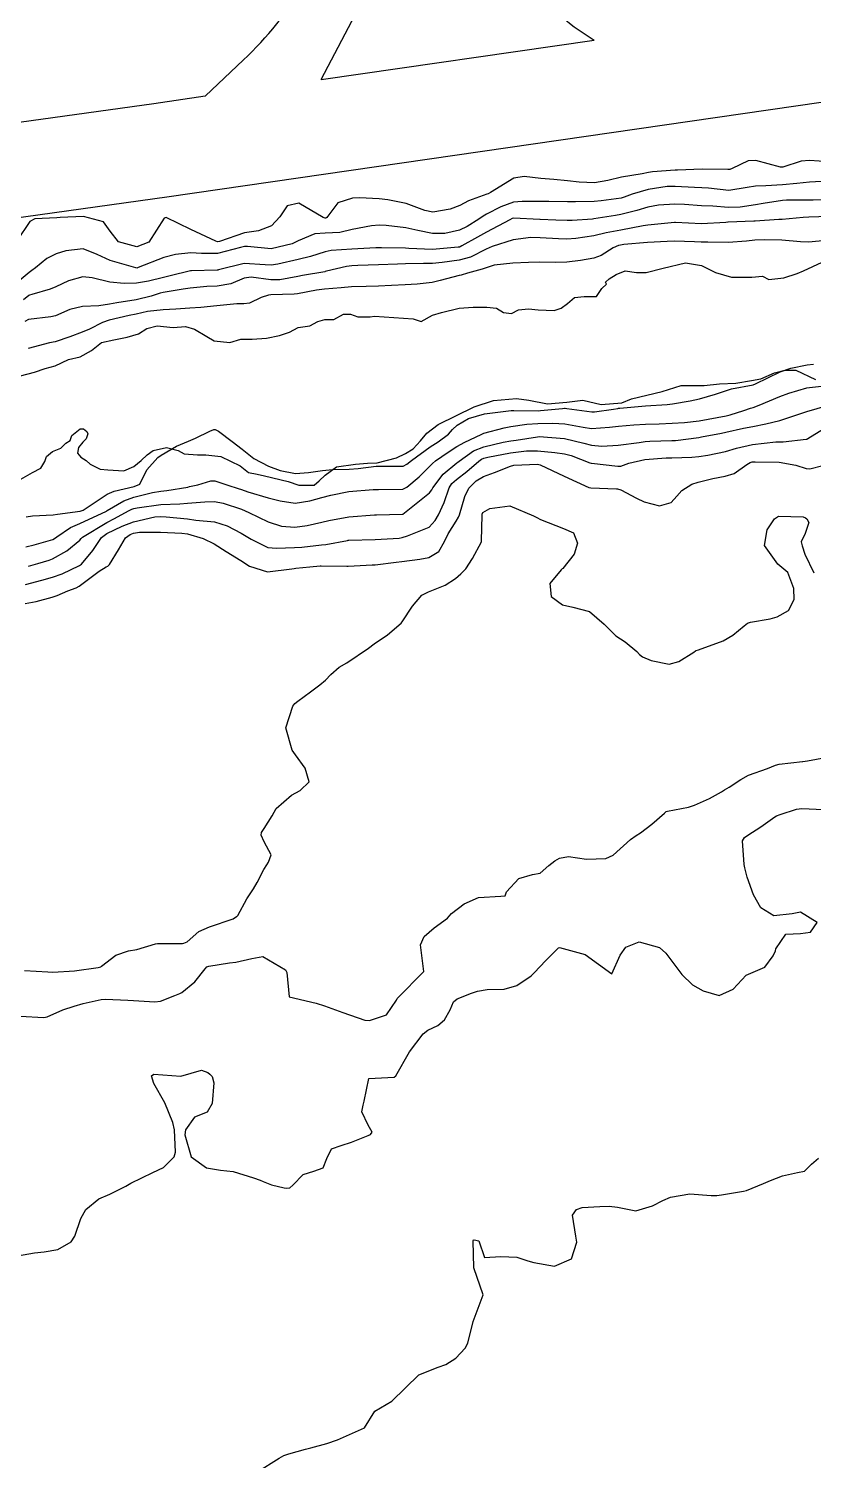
# Model space of a CAD drawing. Header units: metres. Extents: x 307586 to 320046, y 7427249 to 7434250.
# Drawn here: x 311147.4 to 311205.8, y 7432765.9 to 7432872.4 of the extents above; entities that cross this region are included whole.
import ezdxf

# ---------------------------------------------------------------- set-up
doc = ezdxf.new("R2010")
doc.units = ezdxf.units.M
doc.header["$MEASUREMENT"] = 0
for name, color, linetype in [('Curvas de Nivel 1m', 11, 'Continuous'), ('Curvas de Nivel 5m', 15, 'Continuous'), ('Hidrografia', 140, 'Continuous'), ('Vias Primárias', 230, 'Continuous'), ('Vias Secundárias', 230, 'Continuous')]:
    doc.layers.add(name, color=color, linetype=linetype)

msp = doc.modelspace()

# ---------------------------------------------------------------- linework, layer by layer
at = {"layer": 'Curvas de Nivel 1m', "flags": 128}
for points, elevation in [([(311206.42, 7432861.05), (311205.52, 7432861), (311204.58, 7432860.9), (311203.52, 7432860.81), (311202.27, 7432860.74), (311201.52, 7432860.72), (311200.9, 7432860.62), (311199.52, 7432860.39), (311198.02, 7432860.55), (311197.52, 7432860.59), (311196.97, 7432860.6), (311195.52, 7432860.68), (311194.92, 7432860.68), (311193.52, 7432860.47), (311192.32, 7432860.11), (311191.74, 7432859.89), (311191.51, 7432859.83), (311190.01, 7432859.63), (311189.5, 7432859.58), (311188.11, 7432859.55), (311187.5, 7432859.55), (311186.12, 7432859.57), (311185.5, 7432859.57), (311184.14, 7432859.57), (311183.5, 7432859.51), (311182.54, 7432859.18), (311181.49, 7432858.64), (311181.24, 7432858.49), (311180.9, 7432858.25), (311180.04, 7432857.7), (311179.47, 7432857.44), (311178.39, 7432857.19), (311177.47, 7432857.18), (311176.36, 7432857.42), (311175.48, 7432857.61), (311174.01, 7432857.79), (311173.48, 7432857.82), (311172.91, 7432857.77), (311171.47, 7432857.48), (311170.57, 7432857.27), (311169.47, 7432857.21), (311168.69, 7432857.16), (311167.47, 7432856.64), (311167.01, 7432856.41), (311165.46, 7432856.05), (311163.69, 7432856.22), (311163.46, 7432856.23), (311163.16, 7432856.15), (311161.46, 7432855.7), (311160.26, 7432855.69), (311159.46, 7432855.74), (311158.33, 7432855.63), (311157.45, 7432855.4), (311155.55, 7432854.65), (311155.44, 7432854.62), (311155.37, 7432854.63), (311153.45, 7432855.18), (311152.49, 7432855.62), (311151.46, 7432856.06), (311150.16, 7432855.91), (311149.45, 7432855.67), (311148.75, 7432855.33), (311147.91, 7432854.64), (311147.64, 7432854.44), (311147.44, 7432854.3), (311146.54, 7432853.54)], 714), ([(311207.51, 7432859.73), (311205.8, 7432859.66), (311205.51, 7432859.66), (311203.81, 7432859.66), (311203.51, 7432859.64), (311202.09, 7432859.41), (311201.5, 7432859.32), (311200.36, 7432859.15), (311199.5, 7432859.13), (311198.32, 7432859.22), (311197.5, 7432859.25), (311196.21, 7432859.35), (311195.5, 7432859.38), (311194.28, 7432859.3), (311193.5, 7432859.16), (311192.68, 7432858.91), (311191.49, 7432858.61), (311191.08, 7432858.54), (311189.48, 7432858.27), (311189.37, 7432858.26), (311187.86, 7432858.16), (311187.48, 7432858.15), (311186.65, 7432858.18), (311185.48, 7432858.23), (311185.44, 7432858.23), (311183.48, 7432858.33), (311183.39, 7432858.31), (311183.22, 7432858.21), (311181.47, 7432857.29), (311180.8, 7432856.92), (311179.64, 7432856.26), (311179.52, 7432856.2), (311179.46, 7432856.18), (311179.37, 7432856.17), (311177.46, 7432856.01), (311175.69, 7432856.08), (311175.46, 7432856.1), (311173.66, 7432856.13), (311173.46, 7432856.13), (311173.24, 7432856.12), (311171.46, 7432856.03), (311169.91, 7432855.92), (311169.46, 7432855.82), (311168.37, 7432855.48), (311167.45, 7432855.26), (311165.95, 7432854.92), (311165.45, 7432854.84), (311165.01, 7432854.87), (311163.45, 7432854.95), (311161.54, 7432854.48), (311161.47, 7432854.45), (311161.44, 7432854.45), (311159.53, 7432854.42), (311159.44, 7432854.41), (311157.92, 7432854.03), (311157.43, 7432853.92), (311156.32, 7432853.65), (311155.43, 7432853.49), (311154.5, 7432853.48), (311153.43, 7432853.58), (311152.13, 7432853.89), (311151.43, 7432853.96), (311150.36, 7432853.68), (311149.42, 7432853.23), (311149, 7432853.05), (311147.64, 7432852.64), (311147.46, 7432852.6), (311147.41, 7432852.57), (311147.02, 7432852.26)], 713), ([(311206.98, 7432858.45), (311205.49, 7432858.4), (311205.06, 7432858.38), (311203.49, 7432858.24), (311203.24, 7432858.22), (311201.48, 7432858.11), (311201.38, 7432858.11), (311199.48, 7432858.04), (311199.46, 7432858.04), (311199.29, 7432858.02), (311197.48, 7432857.91), (311195.56, 7432858), (311195.48, 7432858), (311193.74, 7432857.83), (311193.48, 7432857.81), (311193.15, 7432857.76), (311191.48, 7432857.45), (311190.38, 7432857.23), (311189.47, 7432857.02), (311188.13, 7432856.82), (311187.47, 7432856.78), (311186.85, 7432856.79), (311185.47, 7432856.87), (311184.78, 7432856.88), (311183.47, 7432856.73), (311181.91, 7432856.23), (311181.46, 7432856.02), (311180.28, 7432855.43), (311179.45, 7432855.2), (311178.19, 7432855.02), (311177.45, 7432854.96), (311176.79, 7432854.95), (311175.45, 7432854.93), (311174.86, 7432854.91), (311173.45, 7432854.86), (311171.9, 7432854.8), (311171.45, 7432854.78), (311171.07, 7432854.74), (311169.56, 7432854.38), (311169.47, 7432854.36), (311169.44, 7432854.35), (311167.77, 7432854.06), (311167.44, 7432854), (311166.1, 7432853.75), (311165.43, 7432853.75), (311163.95, 7432853.93), (311163.43, 7432853.86), (311162.44, 7432853.45), (311161.42, 7432853.28), (311160.66, 7432853.25), (311159.42, 7432853.12), (311158.89, 7432853.04), (311157.42, 7432852.81), (311157.18, 7432852.76), (311156.51, 7432852.53), (311155.41, 7432852.25), (311153.95, 7432852.02), (311153.41, 7432851.92), (311152.63, 7432851.81), (311151.4, 7432851.75), (311150.47, 7432851.54), (311149.4, 7432851.07), (311149.04, 7432850.98), (311147.39, 7432850.8), (311147.12, 7432850.64)], 712), ([(311206.74, 7432856.66), (311205.47, 7432856.55), (311204.86, 7432856.56), (311203.47, 7432856.7), (311202.21, 7432856.73), (311201.47, 7432856.69), (311200.85, 7432856.63), (311199.47, 7432856.51), (311197.96, 7432856.54), (311197.47, 7432856.55), (311196.97, 7432856.56), (311195.47, 7432856.61), (311194.94, 7432856.6), (311193.47, 7432856.52), (311191.71, 7432856.36), (311191.46, 7432856.32), (311191.3, 7432856.29), (311190.92, 7432856.13), (311190.03, 7432855.56), (311189.46, 7432855.35), (311188.48, 7432855.18), (311187.45, 7432855.05), (311186.6, 7432855.03), (311185.45, 7432855.05), (311184.62, 7432855.03), (311183.45, 7432854.98), (311182.06, 7432854.84), (311181.45, 7432854.64), (311181.15, 7432854.54), (311180.07, 7432854.25), (311179.59, 7432854.1), (311179.44, 7432854.06), (311178.02, 7432853.69), (311177.43, 7432853.55), (311176.32, 7432853.41), (311175.43, 7432853.38), (311174.41, 7432853.33), (311173.43, 7432853.27), (311172.52, 7432853.25), (311171.43, 7432853.21), (311170.65, 7432853.14), (311169.42, 7432853.05), (311168.83, 7432852.97), (311167.42, 7432852.71), (311167.15, 7432852.67), (311165.42, 7432852.62), (311165.24, 7432852.6), (311164.7, 7432852.44), (311163.84, 7432852.01), (311163.41, 7432851.96), (311162.9, 7432851.95), (311161.41, 7432851.8), (311160.21, 7432851.68), (311159.4, 7432851.63), (311158.36, 7432851.56), (311157.4, 7432851.52), (311156.24, 7432851.38), (311155.4, 7432851.2), (311154.87, 7432851.09), (311153.39, 7432850.75), (311152.9, 7432850.58), (311151.92, 7432850.06), (311151.38, 7432849.85), (311150.47, 7432849.51), (311149.37, 7432849.14), (311148.95, 7432849.05), (311147.36, 7432848.64)], 711), ([(311147.22, 7432836.11), (311147.67, 7432836.18), (311149.22, 7432836.26), (311149.54, 7432836.3), (311151.22, 7432836.52), (311151.45, 7432836.6), (311153.24, 7432837.79), (311153.77, 7432838.03), (311155.24, 7432838.36), (311155.66, 7432838.54), (311156.19, 7432839.61), (311157.02, 7432840.52), (311157.27, 7432840.7), (311158.41, 7432841.38), (311159.29, 7432841.74), (311159.81, 7432841.97), (311160.89, 7432842.48), (311161.17, 7432842.61), (311161.29, 7432842.61), (311161.54, 7432842.48), (311162.55, 7432841.72), (311163.28, 7432841.14), (311164.17, 7432840.44), (311165.26, 7432839.87), (311166.12, 7432839.56), (311167.26, 7432839.34), (311168.24, 7432839.41), (311169.26, 7432839.55), (311170.01, 7432839.62), (311171.26, 7432839.66), (311171.92, 7432839.7), (311173.27, 7432839.87), (311173.71, 7432839.88), (311175.27, 7432839.89), (311175.55, 7432840.03), (311175.89, 7432840.3), (311177.28, 7432841.31), (311177.87, 7432841.69), (311178.64, 7432842.27), (311178.95, 7432842.61), (311179.3, 7432842.94), (311180.13, 7432843.43), (311181.32, 7432843.77), (311181.73, 7432843.82), (311183.32, 7432844.01), (311183.51, 7432844.01), (311185.32, 7432844), (311185.5, 7432844.01), (311187.14, 7432844.17), (311187.3, 7432844.2), (311187.32, 7432844.19), (311187.34, 7432844.19), (311187.47, 7432844.17), (311189.32, 7432843.93), (311189.52, 7432843.93), (311190.93, 7432844.12), (311191.26, 7432844.18), (311191.32, 7432844.19), (311191.4, 7432844.2), (311193.33, 7432844.38), (311194.92, 7432844.48), (311195.33, 7432844.52), (311196.64, 7432844.75), (311197.33, 7432844.89), (311198.54, 7432845.23), (311199.34, 7432845.52), (311199.73, 7432845.63), (311201.34, 7432845.94), (311201.51, 7432846), (311203.35, 7432846.89), (311204.15, 7432847.17), (311205.36, 7432847.41), (311205.83, 7432847.47)], 711), ([(311147.19, 7432833.88), (311147.8, 7432834.03), (311149.2, 7432834.43), (311149.33, 7432834.49), (311149.48, 7432834.62), (311150.5, 7432835.31), (311151.21, 7432835.62), (311153.18, 7432836.53), (311153.22, 7432836.55), (311153.25, 7432836.57), (311154.48, 7432837.31), (311155.23, 7432837.57), (311156.62, 7432837.91), (311157.24, 7432838.02), (311157.69, 7432838.07), (311159.24, 7432838.33), (311159.38, 7432838.36), (311159.99, 7432838.49), (311160.95, 7432838.78), (311161.25, 7432838.78), (311162.23, 7432838.47), (311163, 7432838.22), (311163.24, 7432838.14), (311163.71, 7432837.97), (311165.23, 7432837.52), (311166.11, 7432837.3), (311167.23, 7432837.13), (311168.33, 7432837.29), (311169.23, 7432837.56), (311169.88, 7432837.73), (311171.24, 7432838), (311173.05, 7432838.14), (311173.24, 7432838.14), (311173.43, 7432838.14), (311175.24, 7432838.17), (311175.55, 7432838.31), (311176.46, 7432839.09), (311177.27, 7432839.87), (311177.47, 7432840.08), (311177.69, 7432840.28), (311178.63, 7432840.92), (311179.28, 7432841.34), (311179.87, 7432841.67), (311181.09, 7432842.24), (311181.23, 7432842.31), (311181.29, 7432842.33), (311182.8, 7432842.72), (311183.3, 7432842.82), (311184.49, 7432843.01), (311185.31, 7432843.05), (311186.41, 7432843.08), (311187.31, 7432843.03), (311188.68, 7432842.77), (311189.3, 7432842.69), (311190.65, 7432842.78), (311191.3, 7432842.85), (311192.45, 7432842.95), (311193.31, 7432843.01), (311194.34, 7432843.04), (311195.31, 7432843.08), (311196.23, 7432843.14), (311197.31, 7432843.26), (311197.98, 7432843.37), (311199.32, 7432843.63), (311199.63, 7432843.71), (311200.63, 7432844.01), (311201.14, 7432844.19), (311201.33, 7432844.25), (311201.77, 7432844.43), (311203.33, 7432845.07), (311204, 7432845.3), (311205.34, 7432845.71), (311205.54, 7432845.74), (311207.34, 7432845.92)], 712), ([(311147.38, 7432832.43), (311148.08, 7432832.63), (311148.91, 7432832.89), (311149.18, 7432832.99), (311150.23, 7432833.57), (311151.2, 7432834.38), (311151.3, 7432834.5), (311151.41, 7432834.6), (311153.21, 7432835.69), (311153.79, 7432835.99), (311154.83, 7432836.55), (311155.08, 7432836.69), (311155.22, 7432836.74), (311155.47, 7432836.79), (311157.23, 7432837.03), (311158.64, 7432837.09), (311159.23, 7432837.12), (311160.5, 7432837.22), (311161.23, 7432837.24), (311161.88, 7432837.12), (311163.23, 7432836.67), (311163.79, 7432836.44), (311165.22, 7432835.75), (311166.21, 7432835.41), (311167.21, 7432835.34), (311168.14, 7432835.46), (311169.22, 7432835.72), (311169.74, 7432835.85), (311171.22, 7432836.12), (311173.15, 7432836.26), (311173.22, 7432836.26), (311173.29, 7432836.26), (311175.22, 7432836.3), (311175.25, 7432836.31), (311177.24, 7432837.89), (311177.4, 7432838.12), (311177.48, 7432838.28), (311178.25, 7432839.28), (311179.27, 7432840.12), (311179.35, 7432840.18), (311179.45, 7432840.26), (311180.52, 7432841.01), (311181.28, 7432841.33), (311182.73, 7432841.66), (311183.29, 7432841.76), (311183.68, 7432841.82), (311185.29, 7432842.07), (311185.4, 7432842.08), (311187.29, 7432841.94), (311188.72, 7432841.58), (311189.29, 7432841.43), (311190.06, 7432841.36), (311191.29, 7432841.45), (311192.84, 7432841.65), (311193.29, 7432841.71), (311193.63, 7432841.74), (311195.29, 7432841.79), (311195.55, 7432841.8), (311197.29, 7432842.02), (311197.48, 7432842.05), (311198.98, 7432842.34), (311199.3, 7432842.4), (311200.61, 7432842.7), (311201.31, 7432842.84), (311202.27, 7432843.02), (311203.31, 7432843.28), (311203.84, 7432843.44), (311205.32, 7432843.95), (311206.86, 7432844.4)], 713), ([(311147.16, 7432831.07), (311148.38, 7432831.41), (311149.16, 7432831.63), (311149.9, 7432831.88), (311151.17, 7432832.48), (311151.33, 7432832.6), (311152.18, 7432833.6), (311152.82, 7432834.58), (311153.21, 7432834.87), (311154.36, 7432835.41), (311155.21, 7432835.74), (311156.8, 7432836.11), (311157.22, 7432836.14), (311157.62, 7432836.11), (311159.22, 7432835.95), (311159.84, 7432835.87), (311161.22, 7432835.73), (311162.18, 7432835.43), (311163.21, 7432834.89), (311163.95, 7432834.44), (311165.19, 7432833.84), (311165.84, 7432833.77), (311167.19, 7432833.82), (311167.73, 7432833.86), (311169.2, 7432834.02), (311169.52, 7432834.06), (311171.13, 7432834.36), (311171.19, 7432834.38), (311171.2, 7432834.38), (311171.22, 7432834.38), (311173.2, 7432834.42), (311174.99, 7432834.53), (311175.21, 7432834.57), (311175.59, 7432834.69), (311177.21, 7432835.33), (311177.66, 7432835.84), (311177.9, 7432836.27), (311178.32, 7432837.18), (311178.7, 7432838.27), (311178.91, 7432838.6), (311179.25, 7432838.9), (311180.02, 7432839.49), (311180.9, 7432840.24), (311181.12, 7432840.4), (311181.28, 7432840.47), (311181.58, 7432840.54), (311183.28, 7432840.87), (311184.47, 7432841.01), (311185.28, 7432841.03), (311186.56, 7432840.9), (311187.28, 7432840.8), (311187.79, 7432840.67), (311189.18, 7432840.14), (311189.27, 7432840.11), (311189.31, 7432840.1), (311191.27, 7432839.88), (311191.49, 7432839.89), (311192.08, 7432840.11), (311193.28, 7432840.38), (311194.85, 7432840.5), (311195.28, 7432840.5), (311196.78, 7432840.55), (311197.28, 7432840.6), (311197.95, 7432840.71), (311199.28, 7432840.96), (311200.09, 7432841.21), (311201.29, 7432841.5), (311203.01, 7432841.7), (311203.29, 7432841.69), (311203.57, 7432841.69), (311205.29, 7432841.88), (311205.34, 7432841.9), (311205.4, 7432841.95), (311206.58, 7432842.66)], 714), ([(311147.08, 7432802.37), (311148.81, 7432802.25), (311149.19, 7432802.24), (311150.81, 7432802.33), (311152.57, 7432802.57), (311152.76, 7432802.62), (311152.81, 7432802.67), (311153.89, 7432803.5), (311154.83, 7432803.81), (311155.45, 7432803.93), (311156.84, 7432804.35), (311156.99, 7432804.37), (311158.84, 7432804.37), (311158.95, 7432804.39), (311159.2, 7432804.5), (311160.07, 7432805.27), (311160.85, 7432805.61), (311162.61, 7432806.21), (311162.86, 7432806.37), (311162.91, 7432806.4), (311162.96, 7432806.45), (311163.63, 7432807.69), (311164.14, 7432808.44), (311164.41, 7432808.91), (311164.9, 7432809.88), (311165.12, 7432810.22), (311165.25, 7432810.42), (311165.46, 7432810.96), (311164.93, 7432811.92), (311164.7, 7432812.43), (311164.74, 7432812.63), (311164.94, 7432812.93), (311165.52, 7432813.86), (311165.83, 7432814.42), (311166.97, 7432815.4), (311167.62, 7432815.75), (311168.27, 7432816.39), (311167.98, 7432817.4), (311167.25, 7432818.4), (311167.01, 7432818.75), (311166.55, 7432820.41), (311167.05, 7432822.02), (311167.22, 7432822.23), (311167.43, 7432822.4), (311168.37, 7432823.08), (311169.07, 7432823.61), (311169.5, 7432823.95), (311169.9, 7432824.37), (311170.52, 7432824.93), (311171.09, 7432825.26), (311172.7, 7432826.34), (311173.11, 7432826.65), (311174.1, 7432827.34), (311175.12, 7432828.2), (311175.21, 7432828.31), (311175.97, 7432829.47), (311176.66, 7432830.29), (311177.16, 7432830.52), (311178.4, 7432831.03), (311179.17, 7432831.53), (311179.57, 7432831.86), (311179.94, 7432832.25), (311180.43, 7432833), (311181.1, 7432834.24), (311181.11, 7432834.33), (311181.16, 7432836.24), (311181.17, 7432836.3), (311181.22, 7432836.44), (311181.73, 7432836.73), (311183.23, 7432836.92), (311184.99, 7432836.19), (311185.22, 7432836.05), (311185.5, 7432835.91), (311187.21, 7432835.25), (311187.97, 7432834.92), (311188.25, 7432834.15), (311188.01, 7432833.34), (311187.17, 7432832.27), (311187.12, 7432832.23), (311187.04, 7432832.17), (311186.19, 7432831.15), (311186.29, 7432830.18), (311187.14, 7432829.56), (311187.92, 7432829.38), (311189.14, 7432829.06), (311190.24, 7432828.13), (311191.11, 7432827.26), (311191.8, 7432826.8), (311192.67, 7432826.1), (311192.88, 7432825.87), (311193.1, 7432825.7), (311193.75, 7432825.43), (311195.09, 7432825.14), (311195.8, 7432825.36), (311196.91, 7432826.05), (311197.03, 7432826.13), (311197.1, 7432826.16), (311197.27, 7432826.21), (311199.11, 7432826.89), (311199.83, 7432827.3), (311200.66, 7432828), (311200.92, 7432828.21), (311201.13, 7432828.28), (311202.59, 7432828.52), (311203.13, 7432828.67), (311203.97, 7432829.13), (311204.38, 7432829.96), (311204.35, 7432830.77), (311203.91, 7432831.96), (311203.18, 7432832.6), (311202.19, 7432833.99), (311202.37, 7432835.14), (311202.93, 7432835.97), (311203.22, 7432836.16), (311205.06, 7432836.11), (311205.22, 7432836.04), (311205.34, 7432835.95), (311205.47, 7432835.69), (311205.21, 7432834.86), (311204.9, 7432834.26), (311204.99, 7432833.95), (311205.19, 7432833.34), (311205.86, 7432831.94)], 716), ([(311146.77, 7432798.95), (311148.52, 7432798.87), (311148.77, 7432798.92), (311149.95, 7432799.43), (311150.78, 7432799.7), (311151.46, 7432799.91), (311152.79, 7432800.21), (311153.12, 7432800.23), (311154.79, 7432800.16), (311155.2, 7432800.13), (311156.79, 7432800.04), (311157.22, 7432800.08), (311158.27, 7432800.51), (311158.64, 7432800.66), (311158.8, 7432800.73), (311159.77, 7432801.52), (311160.53, 7432802.48), (311160.67, 7432802.63), (311160.82, 7432802.68), (311162.35, 7432802.93), (311162.82, 7432802.99), (311164.02, 7432803.24), (311164.83, 7432803.4), (311166.52, 7432802.4), (311166.62, 7432802.21), (311166.79, 7432800.4), (311168.79, 7432799.93), (311169.43, 7432799.72), (311170.78, 7432799.24), (311172.43, 7432798.67), (311172.77, 7432798.63), (311174.03, 7432799.06), (311174.79, 7432800.16), (311174.83, 7432800.27), (311174.85, 7432800.31), (311176.81, 7432802.28), (311176.57, 7432804.28), (311176.85, 7432804.9), (311177.59, 7432805.54), (311178.57, 7432806.26), (311178.71, 7432806.41), (311178.87, 7432806.59), (311179.81, 7432807.31), (311180.88, 7432807.8), (311182.56, 7432807.9), (311182.88, 7432807.91), (311182.95, 7432808.14), (311182.98, 7432808.21), (311183.88, 7432809.21), (311184.9, 7432809.49), (311185.48, 7432809.61), (311186.13, 7432810.18), (311186.56, 7432810.53), (311186.92, 7432810.71), (311187.59, 7432810.83), (311188.92, 7432810.65), (311190.37, 7432810.68), (311190.92, 7432810.94), (311192.2, 7432812.1), (311192.62, 7432812.41), (311192.94, 7432812.6), (311193.79, 7432813.24), (311194.74, 7432814.07), (311194.86, 7432814.18), (311194.96, 7432814.22), (311196.51, 7432814.51), (311196.97, 7432814.65), (311198.09, 7432815.15), (311198.98, 7432815.66), (311199.2, 7432815.79), (311199.56, 7432816.01), (311200.42, 7432816.58), (311200.99, 7432816.88), (311202.41, 7432817.39), (311203, 7432817.63), (311203.27, 7432817.7), (311205, 7432817.91), (311205.04, 7432817.91), (311205.39, 7432817.95), (311206.73, 7432818.21)], 717), ([(311146.56, 7432781.12), (311147.83, 7432781.35), (311148.56, 7432781.42), (311149.56, 7432781.61), (311150.57, 7432782.18), (311150.84, 7432782.6), (311151.28, 7432783.9), (311151.65, 7432784.58), (311152.61, 7432785.36), (311153.44, 7432785.73), (311154.62, 7432786.32), (311154.99, 7432786.54), (311156.63, 7432787.33), (311157.44, 7432787.7), (311158.22, 7432788.5), (311158.32, 7432788.84), (311158.25, 7432790.5), (311158.12, 7432791.06), (311157.53, 7432792.51), (311156.71, 7432793.94), (311156.55, 7432794.52), (311156.72, 7432794.65), (311158.72, 7432794.5), (311160.27, 7432794.95), (311160.73, 7432794.76), (311160.88, 7432794.64), (311161.05, 7432794.48), (311161.18, 7432794.01), (311161.05, 7432792.47), (311160.69, 7432791.83), (311159.73, 7432791.44), (311159.07, 7432790.5), (311159.03, 7432790.14), (311159.5, 7432788.49), (311160.63, 7432787.67), (311161.68, 7432787.51), (311162.63, 7432787.41), (311164.14, 7432786.93), (311164.63, 7432786.76), (311164.86, 7432786.66), (311165.47, 7432786.42), (311166.41, 7432786.19), (311166.62, 7432786.16), (311166.83, 7432786.19), (311167.06, 7432786.4), (311167.84, 7432787.17), (311168.63, 7432787.42), (311169.33, 7432787.68), (311169.6, 7432788.37), (311169.94, 7432789.08), (311170.66, 7432789.35), (311171.43, 7432789.58), (311172.67, 7432790.08), (311172.85, 7432790.15), (311172.97, 7432790.33), (311172.68, 7432790.86), (311172.2, 7432791.85), (311172.29, 7432792.34), (311172.38, 7432792.65), (311172.72, 7432794.33), (311174.6, 7432794.43), (311174.73, 7432794.53), (311175.74, 7432796.3), (311176.76, 7432797.64), (311177.12, 7432797.92), (311177.85, 7432798.27), (311178.35, 7432798.69), (311178.78, 7432799.44), (311179.03, 7432800.02), (311179.3, 7432800.25), (311180.36, 7432800.68), (311180.8, 7432800.81), (311181.52, 7432800.95), (311182.8, 7432800.96), (311183.75, 7432801.25), (311184.81, 7432801.97), (311185.04, 7432802.19), (311185.89, 7432803.11), (311186.84, 7432804.05), (311186.92, 7432804.08), (311188.83, 7432803.55), (311190.81, 7432802.12), (311191.43, 7432803.51), (311191.86, 7432804.1), (311192.85, 7432804.5), (311194.36, 7432804.07), (311194.84, 7432803.66), (311196.02, 7432802.06), (311196.81, 7432801.29), (311197.6, 7432800.84), (311198.8, 7432800.49), (311199.85, 7432800.96), (311200.81, 7432802), (311202.2, 7432802.6), (311202.83, 7432803.44), (311202.99, 7432803.82), (311203.03, 7432803.97), (311203.76, 7432805.06), (311204.85, 7432805.1), (311205.6, 7432805.2), (311206.1, 7432805.94), (311204.87, 7432806.69), (311204.25, 7432806.58), (311202.87, 7432806.42), (311201.91, 7432807.02), (311201.36, 7432807.99), (311200.9, 7432809.3), (311200.72, 7432810), (311200.67, 7432810.25), (311200.54, 7432812), (311200.69, 7432812.25), (311200.94, 7432812.43), (311201.9, 7432813.04), (311202.96, 7432813.8), (311203.07, 7432813.86), (311203.35, 7432813.97), (311204.56, 7432814.36), (311204.97, 7432814.4), (311206.57, 7432814.33)], 718), ([(311164.37, 7432765.04), (311166.05, 7432766.08), (311166.38, 7432766.28), (311166.47, 7432766.31), (311166.76, 7432766.4), (311168.01, 7432766.76), (311168.39, 7432766.85), (311169.6, 7432767.16), (311170.39, 7432767.44), (311172.4, 7432768.33), (311173.17, 7432769.57), (311174.43, 7432770.31), (311176.45, 7432772.28), (311177.88, 7432772.85), (311178.46, 7432773.05), (311179.2, 7432773.52), (311179.89, 7432774.25), (311180.09, 7432774.64), (311180.5, 7432776.24), (311181.24, 7432778.23), (311180.55, 7432780.24), (311180.48, 7432782.24), (311180.51, 7432782.31), (311180.57, 7432782.33), (311180.91, 7432782.24), (311181.34, 7432781.01), (311182.56, 7432781.08), (311183.73, 7432781.03), (311184.56, 7432780.77), (311185.01, 7432780.63), (311186.55, 7432780.36), (311187.81, 7432780.9), (311188.2, 7432782.14), (311188.13, 7432782.6), (311187.88, 7432784.15), (311188.18, 7432784.58), (311188.61, 7432784.72), (311189.93, 7432784.81), (311190.61, 7432784.82), (311191.24, 7432784.74), (311192.61, 7432784.49), (311193.83, 7432784.86), (311194.61, 7432785.26), (311195.19, 7432785.49), (311196.62, 7432785.74), (311198.21, 7432785.61), (311198.62, 7432785.61), (311198.97, 7432785.66), (311200.62, 7432785.93), (311200.85, 7432786), (311202.1, 7432786.51), (311202.63, 7432786.74), (311203.51, 7432787.09), (311204.64, 7432787.32), (311205.15, 7432787.44), (311205.68, 7432787.94), (311206.2, 7432788.39)], 719)]:
    msp.add_lwpolyline(points, dxfattribs=dict(at, elevation=elevation))
at = {"layer": 'Curvas de Nivel 5m', "elevation": 715, "flags": 128}
for points in [[(311206.97, 7432862.51), (311205.54, 7432862.62), (311204.91, 7432862.58), (311203.54, 7432862.13), (311203.38, 7432862.13), (311201.54, 7432862.62), (311200.96, 7432862.59), (311199.77, 7432862.02), (311199.6, 7432861.95), (311199.53, 7432861.94), (311199.45, 7432861.94), (311197.53, 7432861.98), (311195.7, 7432861.9), (311195.53, 7432861.89), (311193.84, 7432861.78), (311193.53, 7432861.73), (311193.06, 7432861.63), (311191.53, 7432861.37), (311190.52, 7432861.13), (311189.52, 7432860.97), (311188.37, 7432861), (311187.52, 7432861.11), (311186.49, 7432861.21), (311185.52, 7432861.29), (311184.29, 7432861.44), (311183.52, 7432861.3), (311181.79, 7432860.24), (311181.61, 7432860.14), (311181.51, 7432860.11), (311180.15, 7432859.61), (311179.5, 7432859.27), (311178.77, 7432859), (311177.49, 7432858.78), (311176.89, 7432858.9), (311175.5, 7432859.41), (311174.13, 7432859.7), (311173.5, 7432859.77), (311172.02, 7432859.84), (311171.5, 7432859.81), (311170.41, 7432859.46), (311169.59, 7432858.38), (311169.52, 7432858.34), (311169.48, 7432858.33), (311169.32, 7432858.38), (311167.5, 7432859.44), (311166.65, 7432859.25), (311166.09, 7432858.42), (311165.48, 7432857.75), (311164.51, 7432857.4), (311163.47, 7432857.25), (311161.59, 7432856.6), (311161.46, 7432856.57), (311161.33, 7432856.61), (311159.47, 7432857.49), (311157.62, 7432858.38), (311157.48, 7432858.33), (311156.33, 7432856.54), (311155.46, 7432856.19), (311154.09, 7432856.56), (311153.47, 7432857.36), (311152.96, 7432858.06), (311151.48, 7432858.46), (311149.73, 7432858.37), (311149.48, 7432858.35), (311147.85, 7432858.27), (311147.48, 7432858.09), (311146.52, 7432856.65)], [(311147.14, 7432829.67), (311147.96, 7432829.81), (311149.15, 7432830.13), (311149.51, 7432830.26), (311150.32, 7432830.61), (311150.92, 7432830.84), (311151.16, 7432830.96), (311152.65, 7432832.06), (311153.17, 7432832.39), (311153.29, 7432832.45), (311153.42, 7432832.57), (311154.09, 7432833.66), (311154.6, 7432834.56), (311154.95, 7432834.8), (311155.21, 7432834.9), (311155.64, 7432834.98), (311157.21, 7432834.97), (311158.81, 7432834.9), (311159.21, 7432834.84), (311160.39, 7432834.49), (311161.2, 7432834.11), (311162.11, 7432833.54), (311163.18, 7432832.85), (311163.84, 7432832.44), (311165.17, 7432832.02), (311167, 7432832.23), (311167.17, 7432832.27), (311167.29, 7432832.28), (311168.33, 7432832.39), (311169.09, 7432832.46), (311169.17, 7432832.47), (311171.09, 7432832.45), (311171.17, 7432832.45), (311172.98, 7432832.53), (311173.18, 7432832.54), (311174.75, 7432832.74), (311175.18, 7432832.79), (311176.52, 7432832.95), (311177.18, 7432833.08), (311177.93, 7432833.54), (311178.35, 7432834.27), (311178.62, 7432834.85), (311179.22, 7432835.8), (311179.4, 7432836.08), (311179.47, 7432836.26), (311179.86, 7432837.63), (311180.17, 7432838.25), (311180.7, 7432838.79), (311181.26, 7432839.12), (311182.08, 7432839.41), (311183.27, 7432839.88), (311183.52, 7432839.95), (311185.27, 7432840.04), (311185.47, 7432839.98), (311187.26, 7432839.14), (311189.09, 7432838.29), (311189.24, 7432838.26), (311191.17, 7432838.19), (311191.24, 7432838.19), (311191.48, 7432838.12), (311192.65, 7432837.51), (311193.23, 7432837.22), (311194.37, 7432836.94), (311195.23, 7432837.18), (311195.66, 7432837.64), (311196.02, 7432838.06), (311196.78, 7432838.53), (311197.25, 7432838.69), (311198.32, 7432838.97), (311199.26, 7432839.14), (311199.93, 7432839.34), (311200.87, 7432840), (311201.12, 7432840.15), (311201.27, 7432840.19), (311201.49, 7432840.21), (311203.27, 7432840.17), (311204.52, 7432839.96), (311205.27, 7432839.71), (311205.55, 7432839.67), (311206.53, 7432839.94)]]:
    msp.add_lwpolyline(points, dxfattribs=at)
at = {"layer": 'Hidrografia'}
for points in [[(311146.78, 7432846.61), (311147.84, 7432846.88), (311148.63, 7432847.14), (311149.36, 7432847.34), (311150.37, 7432847.82), (311151.22, 7432848.01), (311152.08, 7432848.48), (311152.81, 7432849.07), (311153.73, 7432849.27), (311154.72, 7432849.47), (311155.58, 7432849.73), (311156.18, 7432850.13), (311156.97, 7432850.32), (311158.16, 7432850.19), (311159.08, 7432850.26), (311159.74, 7432850.06), (311160.67, 7432849.53), (311161.2, 7432849.2), (311162.38, 7432849.07), (311163.18, 7432849.33), (311164.03, 7432849.33), (311165.09, 7432849.4), (311166.08, 7432849.6), (311166.81, 7432849.86), (311167.47, 7432850.19), (311168.33, 7432850.32), (311168.92, 7432850.65), (311169.45, 7432850.79), (311170.11, 7432850.79), (311170.84, 7432851.18), (311171.36, 7432851.18), (311171.89, 7432850.98), (311172.82, 7432850.98), (311173.15, 7432851.05), (311176.01, 7432850.85), (311176.61, 7432850.65), (311177.47, 7432851.12), (311178.13, 7432851.31), (311179.45, 7432851.64), (311180.5, 7432851.71), (311181.5, 7432851.71), (311182.22, 7432851.64), (311182.75, 7432851.31), (311183.34, 7432851.25), (311183.87, 7432851.51), (311184.6, 7432851.58), (311185.33, 7432851.51), (311186.51, 7432851.45), (311187.04, 7432851.64), (311187.5, 7432851.97), (311188.03, 7432852.44), (311188.76, 7432852.5), (311189.68, 7432852.5), (311190.08, 7432853.1), (311190.41, 7432853.43), (311190.34, 7432853.56), (311190.61, 7432853.82), (311191.14, 7432854.15), (311191.8, 7432854.42), (311192.66, 7432854.28), (311193.38, 7432854.28), (311194.64, 7432854.61), (311196.29, 7432855.01), (311197.48, 7432854.81), (311198.53, 7432854.28), (311199.72, 7432853.95), (311201.24, 7432853.95), (311202.03, 7432854.02), (311202.49, 7432853.76), (311203.62, 7432853.89), (311204.61, 7432854.22), (311205.07, 7432854.42), (311207.17, 7432855.39)], [(311146.8, 7432838.91), (311147.67, 7432839.41), (311148.3, 7432839.73), (311148.61, 7432840.22), (311148.73, 7432840.6), (311149.17, 7432840.97), (311149.79, 7432841.22), (311150.17, 7432841.6), (311150.48, 7432841.78), (311150.6, 7432842.16), (311151.23, 7432842.66), (311151.48, 7432842.66), (311151.73, 7432842.47), (311151.79, 7432842.28), (311151.67, 7432841.91), (311151.42, 7432841.66), (311151.1, 7432841.28), (311151.04, 7432840.85), (311151.29, 7432840.54), (311151.67, 7432840.29), (311151.98, 7432840.04), (311152.73, 7432839.66), (311153.29, 7432839.6), (311154.47, 7432839.54), (311155.22, 7432839.85), (311155.78, 7432840.29), (311156.22, 7432840.72), (311156.66, 7432841.04), (311157.66, 7432841.28), (311158.53, 7432841.04), (311158.97, 7432840.79), (311159.97, 7432840.72), (311160.53, 7432840.72), (311160.59, 7432840.72), (311161.71, 7432840.6), (311163.15, 7432839.91), (311163.77, 7432839.41), (311164.4, 7432839.29), (311164.96, 7432839.16), (311166.72, 7432838.75), (311167.52, 7432838.47), (311168.64, 7432838.47), (311169.03, 7432838.79), (311169.47, 7432839.22), (311170.31, 7432839.82), (311171.74, 7432840.02), (311172.62, 7432840.1), (311173.34, 7432840.14), (311174.77, 7432840.5), (311175.45, 7432840.82), (311176.01, 7432841.18), (311176.57, 7432841.77), (311177.04, 7432842.33), (311177.88, 7432842.97), (311180.56, 7432844.29), (311182, 7432844.76), (311183.71, 7432844.92), (311184.63, 7432844.8), (311186.02, 7432844.52), (311187.46, 7432844.64), (311188.65, 7432844.8), (311190.01, 7432844.48), (311191.56, 7432844.6), (311192.28, 7432844.88), (311194.57, 7432845.43), (311195.97, 7432845.87), (311197.69, 7432845.87), (311198.84, 7432846), (311200.05, 7432846.06), (311201.2, 7432846.26), (311201.9, 7432846.38), (311202.92, 7432846.83), (311203.68, 7432847.02), (311204.38, 7432847.02), (311204.51, 7432847.02), (311205.98, 7432846.32)]]:
    msp.add_lwpolyline(points, dxfattribs=at)
at = {"layer": 'Vias Primárias'}
msp.add_lwpolyline([(310927.18, 7432825.71), (310964.77, 7432831.73), (310975.09, 7432833.29), (310989.94, 7432835.63), (311006.86, 7432838.11), (311033.13, 7432842), (311083.41, 7432849.19), (311123.67, 7432855.19), (311157.69, 7432859.91), (311222.01, 7432869.21), (311260.31, 7432874.63, -0.003471), (311286.98, 7432878.22, -0.038691)], format="xyb", dxfattribs=at)
for points in [[(311169.18, 7432868.64), (311189.5, 7432871.58)], [(311160.54, 7432867.4), (311156.71, 7432866.84), (311122.67, 7432862.12), (311082.4, 7432856.11), (311032.14, 7432848.93), (311025.15, 7432848.06), (310996.41, 7432843.72), (310965.03, 7432838.81), (310926.62, 7432832.66)]]:
    msp.add_lwpolyline(points, dxfattribs=at)
at = {"layer": 'Vias Secundárias'}
for points in [[(311160.54, 7432867.4), (311163.39, 7432870.1, 0.12726), (311171.01, 7432882.34, 0.056047), (311173.82, 7432896.8)], [(311169.18, 7432868.64), (311172.99, 7432875.94), (311175.51, 7432880.47, -0.556692), (311180.8, 7432880.73), (311184.2, 7432876.32, 0.092527), (311189.5, 7432871.58, -9.655487)]]:
    msp.add_lwpolyline(points, format="xyb", dxfattribs=at)

doc.saveas('drawing.dxf')
